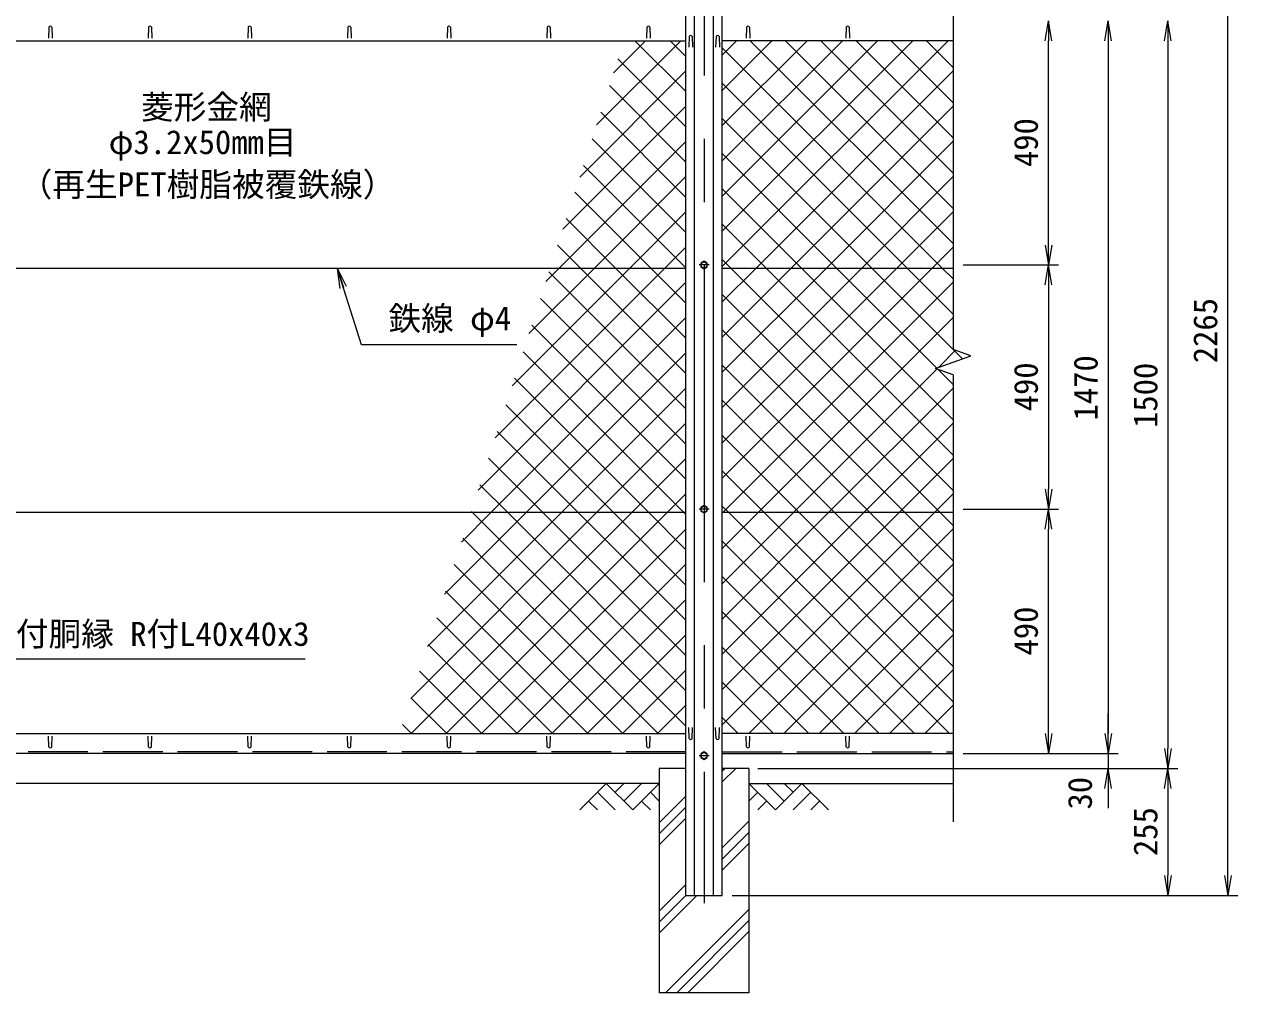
# Model space of a CAD drawing. Units: millimetres, scale not verified. Extents: x -4200 to 4200, y -2970 to 2970.
# Drawn here: x -2749 to -314, y -356 to 1587 of the extents above; entities that cross this region are included whole.
import ezdxf
from ezdxf.enums import TextEntityAlignment as Align

# ---------------------------------------------------------------- set-up
doc = ezdxf.new("R2010")
doc.units = ezdxf.units.MM
doc.header["$LTSCALE"] = 20
doc.linetypes.add('DASHED', pattern=[7.5, 6, -1.5])
doc.linetypes.add('USER1', pattern=[50.8, 31.75, -6.35, 6.35, -6.35])
for name, color, linetype, lineweight in [('0-0_D-STR1', 1, 'Continuous', 18), ('0-1_D-BMK', 2, 'USER1', 13), ('0-2_D-STR-DIM', 7, 'Continuous', 9), ('0-3_D-STR3', 3, 'Continuous', 13), ('0-4_D-BGD', 7, 'Continuous', 9), ('0-5_D-STR4', 7, 'Continuous', 9), ('0-6_D-DCR-HCH', 7, 'Continuous', 9), ('0-7_D-STR-TXT', 7, 'Continuous', 9), ('0-8_0', 7, 'Continuous', 9), ('0-A_D-STR2', 7, 'Continuous', 9)]:
    doc.layers.add(name, color=color, linetype=linetype, lineweight=lineweight)
doc.styles.add('ＭＳ ゴシック', font='')
doc.styles.get('ＭＳ ゴシック').set_extended_font_data('MS Gothic')

# ---------------------------------------------------------------- blocks, each defined once
blk = doc.blocks.new('_Open')
at = {"layer": '0-8_0'}
blk.add_line((-20, 3.33), (0, 0), dxfattribs=at)
blk.add_lwpolyline([(-20, -3.33), (0, 0), (-20, 0)], dxfattribs=at)

msp = doc.modelspace()

# ---------------------------------------------------------------- linework, layer by layer
at = {"layer": '0-0_D-STR1'}
for p, q in [((-1403.97, -161.02), (-1403.97, 2103.98)), ((-1365.97, -161.02), (-1365.97, 2103.98)), ((-1348.47, -161.02), (-1348.47, 2103.98)), ((-2699.97, 1580.85), (-2700.72, 1559.35)), ((-2693.97, 1580.85), (-2693.22, 1559.35)), ((-2499.97, 1580.85), (-2500.72, 1559.35)), ((-2493.97, 1580.85), (-2493.22, 1559.35)), ((-2299.97, 1580.85), (-2300.72, 1559.35)), ((-2293.97, 1580.85), (-2293.22, 1559.35)), ((-2099.97, 1580.85), (-2100.72, 1559.35)), ((-2093.97, 1580.85), (-2093.22, 1559.35)), ((-1899.97, 1580.85), (-1900.72, 1559.35)), ((-1893.97, 1580.85), (-1893.22, 1559.35)), ((-1699.97, 1580.85), (-1700.72, 1559.35)), ((-1693.97, 1580.85), (-1693.22, 1559.35)), ((-1499.97, 1580.85), (-1500.72, 1559.35)), ((-1493.97, 1580.85), (-1493.22, 1559.35)), ((-1414.97, 1562.36), (-1415.72, 1540.86)), ((-1408.97, 1562.36), (-1408.22, 1540.86)), ((-1360.97, 1562.36), (-1361.72, 1540.86)), ((-1354.97, 1562.36), (-1354.22, 1540.86)), ((-1299.97, 1580.85), (-1300.72, 1559.35)), ((-1293.97, 1580.85), (-1293.22, 1559.35)), ((-1099.97, 1580.85), (-1100.72, 1559.35)), ((-1093.97, 1580.85), (-1093.22, 1559.35)), ((-3359.97, 1553.98), (-1421.47, 1553.98)), ((-884.97, 1553.98), (-1348.47, 1553.98)), ((-1414.97, 154.31), (-1415.72, 175.81)), ((-1408.97, 154.31), (-1408.22, 175.81)), ((-1360.97, 154.31), (-1361.72, 175.81)), ((-1354.97, 154.31), (-1354.22, 175.81)), ((-3359.97, 163.98), (-1421.47, 163.98)), ((-2699.97, 137.11), (-2700.72, 158.61)), ((-2693.97, 137.11), (-2693.22, 158.61)), ((-2499.97, 137.11), (-2500.72, 158.61)), ((-2493.97, 137.11), (-2493.22, 158.61)), ((-2299.97, 137.11), (-2300.72, 158.61)), ((-2293.97, 137.11), (-2293.22, 158.61)), ((-2099.97, 137.11), (-2100.72, 158.61)), ((-2093.97, 137.11), (-2093.22, 158.61)), ((-1899.97, 137.11), (-1900.72, 158.61)), ((-1893.97, 137.11), (-1893.22, 158.61)), ((-1699.97, 137.11), (-1700.72, 158.61)), ((-1693.97, 137.11), (-1693.22, 158.61)), ((-1499.97, 137.11), (-1500.72, 158.61)), ((-1493.97, 137.11), (-1493.22, 158.61)), ((-884.97, 163.98), (-1348.47, 163.98)), ((-1299.97, 137.11), (-1300.72, 158.61)), ((-1293.97, 137.11), (-1293.22, 158.61)), ((-1099.97, 137.11), (-1100.72, 158.61)), ((-1093.97, 137.11), (-1093.22, 158.61)), ((-1421.47, 123.98), (-3359.97, 123.98)), ((-1348.47, 123.98), (-884.97, 123.98)), ((-1421.47, -161.02), (-1348.47, -161.02))]:
    msp.add_line(p, q, dxfattribs=at)
at = {"layer": '0-0_D-STR1', "linetype": 'DASHED'}
for p, q in [((-1421.47, 126.98), (-3359.97, 126.98)), ((-1348.47, 126.98), (-884.97, 126.98))]:
    msp.add_line(p, q, dxfattribs=at)
at = {"layer": '0-0_D-STR1'}
msp.add_lwpolyline([(-1421.47, -161.02), (-1421.47, 2103.98), (-1348.47, 2103.98)], dxfattribs=at)
for centre, start, end in [((-2696.97, 1579.6), 22.61986, 157.38014), ((-2496.97, 1579.6), 22.61986, 157.38014), ((-2296.97, 1579.6), 22.61986, 157.38014), ((-2096.97, 1579.6), 22.61986, 157.38014), ((-1896.97, 1579.6), 22.61986, 157.38014), ((-1696.97, 1579.6), 22.61986, 157.38014), ((-1496.97, 1579.6), 22.61986, 157.38014), ((-1411.97, 1561.11), 22.61986, 157.38014), ((-1357.97, 1561.11), 22.61986, 157.38014), ((-1296.97, 1579.6), 22.61986, 157.38014), ((-1096.97, 1579.6), 22.61986, 157.38014), ((-1411.97, 155.56), 202.61986, 337.38014), ((-1357.97, 155.56), 202.61986, 337.38014), ((-2696.97, 138.36), 202.61986, 337.38014), ((-2496.97, 138.36), 202.61986, 337.38014), ((-2296.97, 138.36), 202.61986, 337.38014), ((-2096.97, 138.36), 202.61986, 337.38014), ((-1896.97, 138.36), 202.61986, 337.38014), ((-1696.97, 138.36), 202.61986, 337.38014), ((-1496.97, 138.36), 202.61986, 337.38014), ((-1296.97, 138.36), 202.61986, 337.38014), ((-1096.97, 138.36), 202.61986, 337.38014)]:
    msp.add_arc(centre, 3.25, start, end, dxfattribs=at)
at = {"layer": '0-1_D-BMK'}
for p, q in [((-1384.97, 2118.98), (-1384.97, -176.02)), ((-1374.97, 1103.98), (-1394.97, 1103.98)), ((-1374.97, 613.98), (-1394.97, 613.98)), ((-1374.97, 119.48), (-1394.97, 119.48))]:
    msp.add_line(p, q, dxfattribs=at)
at = {"layer": '0-2_D-STR-DIM'}
for p, q in [((-884.97, 2153.43), (-884.97, 934.63)), ((-333.93, -121.02), (-333.93, 2063.98)), ((-693.93, 1143.98), (-693.93, 1553.98)), ((-573.93, 1553.98), (-573.93, 163.98)), ((-453.93, 1553.98), (-453.93, 133.98)), ((-864.97, 1103.98), (-673.93, 1103.98)), ((-864.97, 1103.98), (-673.93, 1103.98)), ((-693.93, 1063.98), (-693.93, 653.98)), ((-849.74, 921.81), (-884.97, 934.63)), ((-920.21, 896.15), (-849.74, 921.81)), ((-884.97, 883.33), (-920.21, 896.15)), ((-884.97, 883.33), (-884.97, -13.33)), ((-864.97, 613.98), (-673.93, 613.98)), ((-864.97, 613.98), (-673.93, 613.98)), ((-693.93, 163.98), (-693.93, 573.98)), ((-573.93, 163.98), (-573.93, 203.98)), ((-864.97, 123.98), (-673.93, 123.98)), ((-864.97, 123.98), (-553.93, 123.98)), ((-864.97, 123.98), (-553.93, 123.98)), ((-573.93, 123.98), (-573.93, 93.98)), ((-1277.2, 93.98), (-433.93, 93.98)), ((-1274.97, 93.98), (-553.93, 93.98)), ((-1274.97, 93.98), (-433.93, 93.98)), ((-573.93, 53.98), (-573.93, 13.98)), ((-453.93, 53.98), (-453.93, -121.02)), ((-1328.47, -161.02), (-433.93, -161.02)), ((-1328.47, -161.02), (-313.93, -161.02))]:
    msp.add_line(p, q, dxfattribs=at)
at = {"layer": '0-3_D-STR3'}
for p, q in [((-1421.47, 1097.23), (-3359.97, 1097.23)), ((-884.97, 1097.23), (-1348.47, 1097.23)), ((-1384.97, 621.49), (-1391.47, 617.73)), ((-1391.47, 617.73), (-1391.47, 610.23)), ((-1391.47, 610.23), (-1384.97, 606.47)), ((-1378.47, 617.73), (-1384.97, 621.49)), ((-1384.97, 606.47), (-1378.47, 610.23)), ((-1378.47, 610.23), (-1378.47, 617.73)), ((-1421.47, 607.23), (-3359.97, 607.23)), ((-884.97, 607.23), (-1348.47, 607.23)), ((-1384.97, 126.99), (-1391.47, 123.23)), ((-1391.47, 123.23), (-1391.47, 115.73)), ((-1378.47, 123.23), (-1384.97, 126.99)), ((-1378.47, 115.73), (-1378.47, 123.23)), ((-1391.47, 115.73), (-1384.97, 111.97)), ((-1384.97, 111.97), (-1378.47, 115.73))]:
    msp.add_line(p, q, dxfattribs=at)
msp.add_lwpolyline([(-1378.47, 1107.73), (-1384.97, 1111.49), (-1391.47, 1107.73), (-1391.47, 1100.23), (-1384.97, 1096.47), (-1378.47, 1100.23)], close=True, dxfattribs=at)
for centre in [(-1384.97, 1103.98), (-1384.97, 613.98), (-1384.97, 119.48)]:
    msp.add_circle(centre, 6.25, dxfattribs=at)
at = {"layer": '0-4_D-BGD'}
for p, q in [((-1474.97, 63.98), (-3294.97, 63.98)), ((-1294.97, 63.98), (-884.97, 63.98))]:
    msp.add_line(p, q, dxfattribs=at)
at = {"layer": '0-5_D-STR4'}
for p, q in [((-1474.97, 93.98), (-1474.97, -356.02)), ((-1421.47, 93.98), (-1474.97, 93.98)), ((-1294.97, 93.98), (-1348.47, 93.98)), ((-1294.97, 93.98), (-1294.97, -356.02)), ((-1294.97, -356.02), (-1474.97, -356.02))]:
    msp.add_line(p, q, dxfattribs=at)
at = {"layer": '0-6_D-DCR-HCH'}
for p, q in [((-1348.47, 66.92), (-1321.41, 93.98)), ((-1348.47, 89.02), (-1343.51, 93.98)), ((-1581.4, 63.98), (-1634.61, 10.77)), ((-1581.4, 63.98), (-1528.19, 10.77)), ((-1563.66, 46.24), (-1545.92, 63.98)), ((-1545.92, 28.5), (-1510.45, 63.98)), ((-1528.19, 10.77), (-1474.97, 63.98)), ((-1241.76, 10.77), (-1294.97, 63.98)), ((-1224.03, 28.5), (-1259.5, 63.98)), ((-1188.55, 63.98), (-1241.76, 10.77)), ((-1206.2, 46.15), (-1224.03, 63.98)), ((-1188.55, 63.98), (-1135.34, 10.77)), ((-1616.87, 28.5), (-1599.05, 10.77)), ((-1599.14, 46.24), (-1563.5, 10.77)), ((-1510.45, 28.5), (-1492.63, 10.77)), ((-1492.71, 46.24), (-1474.97, 28.59)), ((-1474.97, -15.39), (-1421.47, 38.11)), ((-1277.24, 46.24), (-1294.97, 28.59)), ((-1259.5, 28.5), (-1277.32, 10.77)), ((-1170.81, 46.24), (-1206.45, 10.77)), ((-1153.08, 28.5), (-1170.89, 10.77)), ((-1474.97, -37.48), (-1421.47, 16.02)), ((-1474.97, -59.58), (-1421.47, -6.08)), ((-1348.47, -65.66), (-1294.97, -12.16)), ((-1348.47, -87.76), (-1294.97, -34.26)), ((-1348.47, -109.86), (-1294.97, -56.36)), ((-1474.97, -192.16), (-1421.47, -138.66)), ((-1474.97, -214.26), (-1421.47, -160.76)), ((-1474.97, -236.36), (-1399.64, -161.02)), ((-1462.05, -356.02), (-1294.97, -188.94)), ((-1439.96, -356.02), (-1294.97, -211.04)), ((-1417.86, -356.02), (-1294.97, -233.14))]:
    msp.add_line(p, q, dxfattribs=at)
at = {"layer": '0-7_D-STR-TXT'}
for points in [[(-1760.92, 943.6), (-2072.25, 943.6), (-2120.34, 1095.32)], [(-2185.85, 312.85), (-2883.73, 312.85), (-2929.09, 165.89)]]:
    msp.add_lwpolyline(points, dxfattribs=at)
at = {"layer": '0-A_D-STR2'}
for p, q in [((-1600.7, 1384.93), (-1431.66, 1553.98)), ((-1566.78, 1489.56), (-1502.37, 1553.98)), ((-1421.47, 1451.83), (-1523.62, 1553.98)), ((-1421.47, 1522.54), (-1452.91, 1553.98)), ((-1348.47, 1525.07), (-1319.56, 1553.98)), ((-1348.47, 1454.35), (-1248.85, 1553.98)), ((-1348.47, 1383.64), (-1178.14, 1553.98)), ((-1348.47, 1312.93), (-1107.43, 1553.98)), ((-1348.47, 1242.22), (-1036.72, 1553.98)), ((-1348.47, 1171.51), (-966.01, 1553.98)), ((-1348.47, 1100.8), (-895.3, 1553.98)), ((-906.12, 1097.23), (-1348.47, 1539.58)), ((-884.97, 1146.79), (-1292.16, 1553.98)), ((-884.97, 1217.5), (-1221.45, 1553.98)), ((-884.97, 1288.21), (-1150.74, 1553.98)), ((-884.97, 1358.92), (-1080.03, 1553.98)), ((-884.97, 1429.63), (-1009.32, 1553.98)), ((-884.97, 1500.34), (-938.61, 1553.98)), ((-1421.47, 1381.12), (-1557.76, 1517.4)), ((-1634.62, 1280.31), (-1421.47, 1493.45)), ((-1281.34, 1097.23), (-884.97, 1493.59)), ((-1421.47, 1310.41), (-1575.07, 1464)), ((-976.84, 1097.23), (-1348.47, 1468.87)), ((-1668.53, 1175.68), (-1421.47, 1422.74)), ((-1210.63, 1097.23), (-884.97, 1422.88)), ((-1421.47, 1239.7), (-1592.38, 1410.6)), ((-1676.27, 1097.23), (-1421.47, 1352.03)), ((-1421.47, 1168.99), (-1609.69, 1357.2)), ((-1139.91, 1097.23), (-884.97, 1352.17)), ((-1421.47, 1098.28), (-1627, 1303.8)), ((-1605.56, 1097.23), (-1421.47, 1281.32)), ((-1069.2, 1097.23), (-884.97, 1281.46)), ((-1491.14, 1097.23), (-1644.31, 1250.4)), ((-1188.97, 1097.23), (-1348.47, 1256.74)), ((-1561.85, 1097.23), (-1661.62, 1197)), ((-1534.85, 1097.23), (-1421.47, 1210.61)), ((-998.49, 1097.23), (-884.97, 1210.75)), ((-1259.68, 1097.23), (-1348.47, 1186.03)), ((-1632.56, 1097.23), (-1678.93, 1143.6)), ((-1464.14, 1097.23), (-1421.47, 1139.9)), ((-927.78, 1097.23), (-884.97, 1140.04)), ((-1804.2, 757.17), (-1464.14, 1097.23)), ((-1770.28, 861.8), (-1534.85, 1097.23)), ((-1736.37, 966.43), (-1605.56, 1097.23)), ((-1702.45, 1071.05), (-1676.27, 1097.23)), ((-1421.47, 886.15), (-1632.56, 1097.23)), ((-1421.47, 956.86), (-1561.85, 1097.23)), ((-1421.47, 1027.57), (-1491.14, 1097.23)), ((-1330.39, 1097.23), (-1348.47, 1115.32)), ((-1348.47, 1030.09), (-1281.34, 1097.23)), ((-1348.47, 959.38), (-1210.63, 1097.23)), ((-1348.47, 888.67), (-1139.91, 1097.23)), ((-1348.47, 817.96), (-1069.2, 1097.23)), ((-1348.47, 747.25), (-998.49, 1097.23)), ((-1348.47, 676.54), (-927.78, 1097.23)), ((-884.97, 651.82), (-1330.39, 1097.23)), ((-884.97, 722.53), (-1259.68, 1097.23)), ((-884.97, 793.24), (-1188.97, 1097.23)), ((-884.97, 1005.37), (-976.84, 1097.23)), ((-884.97, 1076.08), (-906.12, 1097.23)), ((-1421.47, 815.44), (-1696.24, 1090.2)), ((-1838.11, 652.55), (-1421.47, 1069.19)), ((-1347.07, 607.23), (-884.97, 1069.33)), ((-1421.47, 744.72), (-1713.55, 1036.8)), ((-911.1, 607.23), (-1348.47, 1044.6)), ((-1276.36, 607.23), (-884.97, 998.62)), ((-1812.72, 607.23), (-1421.47, 998.47)), ((-1421.47, 674.01), (-1730.86, 983.4)), ((-981.81, 607.23), (-1348.47, 973.89)), ((-1425.4, 607.23), (-1748.17, 930)), ((-1742.01, 607.23), (-1421.47, 927.76)), ((-914.73, 898.15), (-880.04, 932.84)), ((-866.15, 915.83), (-884.93, 934.62)), ((-1052.52, 607.23), (-1348.47, 903.18)), ((-884.97, 863.95), (-915.45, 894.42)), ((-1496.11, 607.23), (-1765.48, 876.6)), ((-1671.3, 607.23), (-1421.47, 857.05)), ((-1134.94, 607.23), (-884.97, 857.19)), ((-1123.23, 607.23), (-1348.47, 832.47)), ((-1566.82, 607.23), (-1782.79, 823.2)), ((-1600.59, 607.23), (-1421.47, 786.34)), ((-1064.23, 607.23), (-884.97, 786.48)), ((-1637.53, 607.23), (-1800.1, 769.8)), ((-1193.94, 607.23), (-1348.47, 761.76)), ((-1708.24, 607.23), (-1817.41, 716.4)), ((-1529.88, 607.23), (-1421.47, 715.63)), ((-993.52, 607.23), (-884.97, 715.77)), ((-1264.65, 607.23), (-1348.47, 691.05)), ((-1778.95, 607.23), (-1834.73, 663)), ((-1459.17, 607.23), (-1421.47, 644.92)), ((-922.81, 607.23), (-884.97, 645.06)), ((-1849.66, 607.23), (-1852.04, 609.6)), ((-1973.78, 234.04), (-1600.59, 607.23)), ((-1973.13, 163.98), (-1529.88, 607.23)), ((-1939.86, 338.67), (-1671.3, 607.23)), ((-1905.95, 443.29), (-1742.01, 607.23)), ((-1902.42, 163.98), (-1459.17, 607.23)), ((-1872.03, 547.92), (-1812.72, 607.23)), ((-1421.47, 179.04), (-1849.66, 607.23)), ((-1421.47, 249.75), (-1778.95, 607.23)), ((-1421.47, 320.46), (-1708.24, 607.23)), ((-1421.47, 391.17), (-1637.53, 607.23)), ((-1421.47, 461.88), (-1566.82, 607.23)), ((-1421.47, 532.59), (-1496.11, 607.23)), ((-1421.47, 603.3), (-1425.4, 607.23)), ((-1348.47, 605.83), (-1347.07, 607.23)), ((-1348.47, 535.12), (-1276.36, 607.23)), ((-1348.47, 393.69), (-1134.94, 607.23)), ((-1348.47, 322.98), (-1064.23, 607.23)), ((-1348.47, 252.27), (-993.52, 607.23)), ((-1348.47, 181.56), (-922.81, 607.23)), ((-884.97, 227.55), (-1264.65, 607.23)), ((-884.97, 298.26), (-1193.94, 607.23)), ((-884.97, 368.97), (-1123.23, 607.23)), ((-884.97, 439.68), (-1052.52, 607.23)), ((-884.97, 510.39), (-981.81, 607.23)), ((-884.97, 581.1), (-911.1, 607.23)), ((-1831.71, 163.98), (-1421.47, 574.21)), ((-1295.35, 163.98), (-884.97, 574.35)), ((-1477.13, 163.98), (-1869.35, 556.2)), ((-962.82, 163.98), (-1348.47, 549.63)), ((-1547.84, 163.98), (-1886.66, 502.8)), ((-1761, 163.98), (-1421.47, 503.5)), ((-1224.64, 163.98), (-884.97, 503.64)), ((-1033.53, 163.98), (-1348.47, 478.92)), ((-1618.55, 163.98), (-1903.97, 449.4)), ((-1690.28, 163.98), (-1421.47, 432.79)), ((-1153.93, 163.98), (-884.97, 432.93)), ((-1689.26, 163.98), (-1921.28, 396)), ((-1104.25, 163.98), (-1348.47, 408.21)), ((-1759.97, 163.98), (-1938.59, 342.6)), ((-1619.57, 163.98), (-1421.47, 362.08)), ((-1083.21, 163.98), (-884.97, 362.22)), ((-1174.96, 163.98), (-1348.47, 337.5)), ((-1830.68, 163.98), (-1955.9, 289.2)), ((-1548.86, 163.98), (-1421.47, 291.37)), ((-1012.5, 163.98), (-884.97, 291.51)), ((-1245.67, 163.98), (-1348.47, 266.79)), ((-1901.39, 163.98), (-1973.21, 235.8)), ((-1478.15, 163.98), (-1421.47, 220.66)), ((-941.79, 163.98), (-884.97, 220.8)), ((-1316.38, 163.98), (-1348.47, 196.08)), ((-1972.1, 163.98), (-1990.52, 182.4))]:
    msp.add_line(p, q, dxfattribs=at)
for points in [[(-884.97, 934.66), (-1047.55, 1097.23), (-1348.47, 1398.16)], [(-917.99, 896.96), (-1118.26, 1097.23), (-1348.47, 1327.45)], [(-1348.47, 464.41), (-1205.65, 607.23), (-917.66, 895.22)], [(-892.11, 163.98), (-1335.36, 607.23), (-1348.47, 620.34)]]:
    msp.add_lwpolyline(points, dxfattribs=at)

# ---------------------------------------------------------------- block references
at = {"layer": '0-2_D-STR-DIM', "xscale": 2, "yscale": 2}
for p, rotation in [((-693.93, 1593.98), 90), ((-573.93, 1593.98), 90), ((-453.93, 1593.98), 90), ((-693.93, 1103.98), 270), ((-693.93, 1103.98), 90), ((-693.93, 613.98), 270), ((-693.93, 613.98), 90), ((-693.93, 123.98), 270), ((-573.93, 123.98), 270), ((-573.93, 123.98), 270), ((-453.93, 93.98), 270), ((-573.93, 93.98), 90), ((-453.93, 93.98), 90), ((-453.93, -161.02), 270), ((-333.93, -161.02), 270)]:
    msp.add_blockref('_Open', p, dxfattribs=dict(at, rotation=rotation))
at = {"layer": '0-7_D-STR-TXT', "xscale": 2, "yscale": 2, "rotation": 107.58773}
msp.add_blockref('_Open', (-2120.95, 1097.23), dxfattribs=at)

# ---------------------------------------------------------------- texts
at = {"layer": '0-2_D-STR-DIM', "style": 'ＭＳ ゴシック'}
for s, p in [('490', (-700.68, 1300.48)), ('2265', (-340.68, 906.88)), ('490', (-700.68, 810.48)), ('1470', (-580.68, 792.08)), ('1500', (-460.68, 777.08)), ('490', (-700.68, 320.48)), ('30', (-592.19, 11.56)), ('255', (-460.68, -81.87))]:
    msp.add_text(s, height=48.09, rotation=90, dxfattribs=at).set_placement(p, align=Align.BOTTOM_LEFT)
at = {"layer": '0-7_D-STR-TXT', "style": 'ＭＳ ゴシック'}
for s, p in [('菱形金網', (-2514.92, 1382.46)), ('φ3.2x50mm目', (-2579.9, 1312.02)), ('（再生PET樹脂被覆鉄線）', (-2758.58, 1227.04)), ('鉄線 φ4', (-2018.53, 958.47)), ('爪付胴縁 R付L40x40x3', (-2831.79, 325.43))]:
    msp.add_text(s, height=48.09, dxfattribs=at).set_placement(p, align=Align.BOTTOM_LEFT)

doc.saveas('drawing.dxf')
